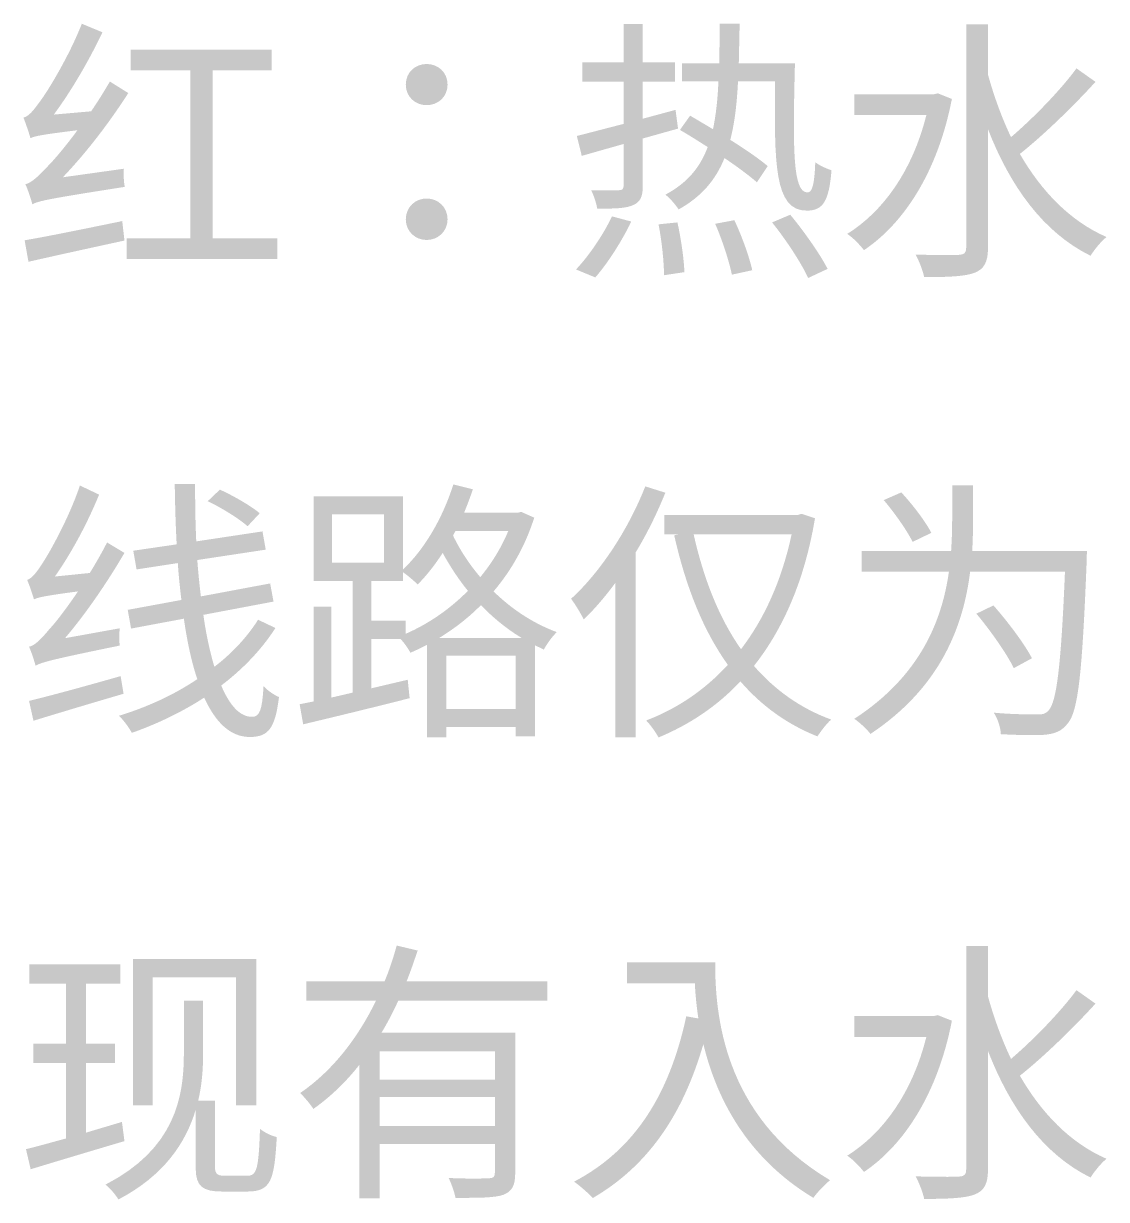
# Model space of a CAD drawing. Header units: millimetres. Extents: x -4600 to 229000, y -4300 to 19460.
# Drawn here: x 218210 to 219338, y 14411 to 15636 of the extents above; entities that cross this region are included whole.
import ezdxf

# ---------------------------------------------------------------- set-up
doc = ezdxf.new("R2010")
doc.units = ezdxf.units.MM
doc.header["$LTSCALE"] = 100
doc.layers.add('R2-LEGEND', color=7, linetype='Continuous', lineweight=18)

# ---------------------------------------------------------------- blocks, each defined once
blk = doc.blocks.new('A06_SHEET')
at = {"layer": 'R2-LEGEND'}
h = blk.add_hatch(color=256, dxfattribs=at)
edge = h.paths.add_edge_path()
edge.add_spline(control_points=[(18216.9, 15516.5), (18221.5, 15518.8), (18228.9, 15520.2), (18265.9, 15524.8)], knot_values=[0, 0, 0, 0, 1, 1, 1, 1], degree=3, periodic=0)
edge.add_spline(control_points=[(18265.9, 15524.8), (18252.7, 15506.7), (18240.4, 15492.7), (18235, 15487.3)], knot_values=[0, 0, 0, 0, 1, 1, 1, 1], degree=3, periodic=0)
edge.add_spline(control_points=[(18235, 15487.3), (18225.2, 15476.9), (18218.3, 15470.1), (18211.7, 15468.6)], knot_values=[0, 0, 0, 0, 1, 1, 1, 1], degree=3, periodic=0)
edge.add_spline(control_points=[(18211.7, 15468.6), (18214.3, 15462.9), (18217.8, 15452.3), (18218.9, 15447.7)], knot_values=[0, 0, 0, 0, 1, 1, 1, 1], degree=3, periodic=0)
edge.add_spline(control_points=[(18218.9, 15447.7), (18225.5, 15451.2), (18235.8, 15453.4), (18315.2, 15465.8)], knot_values=[0, 0, 0, 0, 1, 1, 1, 1], degree=3, periodic=0)
edge.add_spline(control_points=[(18315.2, 15465.8), (18314.3, 15470.3), (18313.7, 15479.2), (18314.3, 15484.7)], knot_values=[0, 0, 0, 0, 1, 1, 1, 1], degree=3, periodic=0)
edge.add_line((18314.3, 15484.7), (18250.7, 15475.8))
edge.add_spline(control_points=[(18250.7, 15475.8), (18274.8, 15501), (18298.6, 15531.9), (18318.9, 15563.5)], knot_values=[0, 0, 0, 0, 1, 1, 1, 1], degree=3, periodic=0)
edge.add_line((18318.9, 15563.5), (18299.7, 15575.5))
edge.add_spline(control_points=[(18299.7, 15575.5), (18293.7, 15565.2), (18287.1, 15554.6), (18280.2, 15544.5)], knot_values=[0, 0, 0, 0, 1, 1, 1, 1], degree=3, periodic=0)
edge.add_line((18280.2, 15544.5), (18241.3, 15541.1))
edge.add_spline(control_points=[(18241.3, 15541.1), (18259.6, 15565.8), (18277.6, 15596.7), (18292, 15626.8)], knot_values=[0, 0, 0, 0, 1, 1, 1, 1], degree=3, periodic=0)
edge.add_line((18292, 15626.8), (18270.5, 15635.7))
edge.add_spline(control_points=[(18270.5, 15635.7), (18257, 15601.3), (18234.4, 15564.6), (18227.2, 15555.2)], knot_values=[0, 0, 0, 0, 1, 1, 1, 1], degree=3, periodic=0)
edge.add_spline(control_points=[(18227.2, 15555.2), (18220.3, 15545.7), (18215.2, 15539.1), (18209.7, 15538)], knot_values=[0, 0, 0, 0, 1, 1, 1, 1], degree=3, periodic=0)
edge.add_spline(control_points=[(18209.7, 15538), (18212, 15531.9), (18215.8, 15521.3), (18216.9, 15516.5)], knot_values=[0, 0, 0, 0, 1, 1, 1, 1], degree=3, periodic=0)
h = blk.add_hatch(color=256, dxfattribs=at)
edge = h.paths.add_edge_path()
edge.add_line((18834.9, 15635.4), (18834.9, 15595.5))
edge.add_line((18834.9, 15595.5), (18791.9, 15595.5))
edge.add_line((18791.9, 15595.5), (18791.9, 15575.5))
edge.add_line((18791.9, 15575.5), (18834.9, 15575.5))
edge.add_line((18834.9, 15575.5), (18834.9, 15531.4))
edge.add_line((18834.9, 15531.4), (18786.2, 15518.8))
edge.add_line((18786.2, 15518.8), (18791.3, 15498.1))
edge.add_line((18791.3, 15498.1), (18834.9, 15510.5))
edge.add_line((18834.9, 15510.5), (18834.9, 15466.9))
edge.add_spline(control_points=[(18834.9, 15466.9), (18834.9, 15463.5), (18833.4, 15462.3), (18829.7, 15462.3), (18826.3, 15462.3), (18814.2, 15462), (18801.1, 15462.3)], knot_values=[0, 0, 0, 0, 1, 1, 1, 2, 2, 2, 2], degree=3, periodic=0)
edge.add_spline(control_points=[(18801.1, 15462.3), (18803.9, 15456.9), (18806.5, 15448.9), (18807.4, 15443.1)], knot_values=[0, 0, 0, 0, 1, 1, 1, 1], degree=3, periodic=0)
edge.add_spline(control_points=[(18807.4, 15443.1), (18826, 15443.1), (18837.7, 15443.4), (18844.9, 15446.9)], knot_values=[0, 0, 0, 0, 1, 1, 1, 1], degree=3, periodic=0)
edge.add_spline(control_points=[(18844.9, 15446.9), (18852.3, 15450), (18854.9, 15455.7), (18854.9, 15466.9)], knot_values=[0, 0, 0, 0, 1, 1, 1, 1], degree=3, periodic=0)
edge.add_line((18854.9, 15466.9), (18854.9, 15516.2))
edge.add_line((18854.9, 15516.2), (18891.6, 15526.5))
edge.add_line((18891.6, 15526.5), (18889, 15546))
edge.add_line((18889, 15546), (18854.9, 15536.8))
edge.add_line((18854.9, 15536.8), (18854.9, 15575.5))
edge.add_line((18854.9, 15575.5), (18888.4, 15575.5))
edge.add_line((18888.4, 15575.5), (18888.4, 15595.5))
edge.add_line((18888.4, 15595.5), (18854.9, 15595.5))
edge.add_line((18854.9, 15595.5), (18854.9, 15635.4))
edge.add_line((18854.9, 15635.4), (18834.9, 15635.4))
h = blk.add_hatch(color=256, dxfattribs=at)
edge = h.paths.add_edge_path()
edge.add_line((18935.1, 15635.9), (18934.6, 15594.4))
edge.add_line((18934.6, 15594.4), (18895.6, 15594.4))
edge.add_line((18895.6, 15594.4), (18895.6, 15575.8))
edge.add_line((18895.6, 15575.8), (18933.7, 15575.8))
edge.add_spline(control_points=[(18933.7, 15575.8), (18932.9, 15556.9), (18931.1, 15540.3), (18928, 15525.9)], knot_values=[0, 0, 0, 0, 1, 1, 1, 1], degree=3, periodic=0)
edge.add_line((18928, 15525.9), (18904.2, 15540))
edge.add_line((18904.2, 15540), (18893.6, 15525.1))
edge.add_spline(control_points=[(18893.6, 15525.1), (18902.8, 15519.9), (18912.5, 15513.6), (18922.5, 15507.3)], knot_values=[0, 0, 0, 0, 1, 1, 1, 1], degree=3, periodic=0)
edge.add_spline(control_points=[(18922.5, 15507.3), (18914.5, 15485.8), (18901.1, 15469.8), (18878.4, 15457.7)], knot_values=[0, 0, 0, 0, 1, 1, 1, 1], degree=3, periodic=0)
edge.add_spline(control_points=[(18878.4, 15457.7), (18883, 15454.3), (18889.3, 15446.9), (18892.2, 15442.3)], knot_values=[0, 0, 0, 0, 1, 1, 1, 1], degree=3, periodic=0)
edge.add_spline(control_points=[(18892.2, 15442.3), (18915.9, 15455.5), (18930.8, 15472.9), (18940, 15495.8)], knot_values=[0, 0, 0, 0, 1, 1, 1, 1], degree=3, periodic=0)
edge.add_spline(control_points=[(18940, 15495.8), (18953.5, 15486.7), (18965.8, 15477.5), (18973.8, 15470.6)], knot_values=[0, 0, 0, 0, 1, 1, 1, 1], degree=3, periodic=0)
edge.add_line((18973.8, 15470.6), (18985, 15487.5))
edge.add_spline(control_points=[(18985, 15487.5), (18975.8, 15495.3), (18961.5, 15505), (18946, 15514.8)], knot_values=[0, 0, 0, 0, 1, 1, 1, 1], degree=3, periodic=0)
edge.add_spline(control_points=[(18946, 15514.8), (18950.6, 15532.2), (18952.9, 15552.3), (18954.1, 15575.8)], knot_values=[0, 0, 0, 0, 1, 1, 1, 1], degree=3, periodic=0)
edge.add_line((18954.1, 15575.8), (18992.7, 15575.8))
edge.add_spline(control_points=[(18992.7, 15575.8), (18991.9, 15491), (18991.6, 15440.8), (19025.7, 15441.1), (19042.3, 15441.1), (19048.9, 15450.3), (19051.5, 15483.2)], knot_values=[0, 0, 0, 0, 1, 1, 1, 2, 2, 2, 2], degree=3, periodic=0)
edge.add_spline(control_points=[(19051.5, 15483.2), (19046.3, 15484.7), (19038.9, 15488.1), (19034.6, 15491.5)], knot_values=[0, 0, 0, 0, 1, 1, 1, 1], degree=3, periodic=0)
edge.add_spline(control_points=[(19034.6, 15491.5), (19033.7, 15468.1), (19031.4, 15460), (19026.5, 15460), (19011.1, 15460), (19011.1, 15504.4), (19013.4, 15594.4)], knot_values=[0, 0, 0, 0, 1, 1, 1, 2, 2, 2, 2], degree=3, periodic=0)
edge.add_line((19013.4, 15594.4), (18954.9, 15594.4))
edge.add_line((18954.9, 15594.4), (18955.8, 15635.9))
edge.add_line((18955.8, 15635.9), (18935.1, 15635.9))
h = blk.add_hatch(color=256, dxfattribs=at)
edge = h.paths.add_edge_path()
edge.add_spline(control_points=[(19306.7, 15589.2), (19289.8, 15566.3), (19262, 15537.7), (19238.5, 15517.6)], knot_values=[0, 0, 0, 0, 1, 1, 1, 1], degree=3, periodic=0)
edge.add_spline(control_points=[(19238.5, 15517.6), (19228.8, 15538), (19220.8, 15560), (19214.5, 15582.7)], knot_values=[0, 0, 0, 0, 1, 1, 1, 1], degree=3, periodic=0)
edge.add_line((19214.5, 15582.7), (19214.5, 15635.1))
edge.add_line((19214.5, 15635.1), (19191.8, 15635.1))
edge.add_line((19191.8, 15635.1), (19191.8, 15402.4))
edge.add_spline(control_points=[(19191.8, 15402.4), (19191.8, 15397), (19189.8, 15395.3), (19184.1, 15395), (19178.4, 15394.7), (19160, 15394.7), (19139.1, 15395.3)], knot_values=[0, 0, 0, 0, 1, 1, 1, 2, 2, 2, 2], degree=3, periodic=0)
edge.add_spline(control_points=[(19139.1, 15395.3), (19142.6, 15389), (19146.9, 15378.1), (19148, 15371.8)], knot_values=[0, 0, 0, 0, 1, 1, 1, 1], degree=3, periodic=0)
edge.add_spline(control_points=[(19148, 15371.8), (19174.7, 15371.8), (19191, 15372.7), (19200.7, 15376.4)], knot_values=[0, 0, 0, 0, 1, 1, 1, 1], degree=3, periodic=0)
edge.add_spline(control_points=[(19200.7, 15376.4), (19210.5, 15380.4), (19214.5, 15387.3), (19214.5, 15402.4)], knot_values=[0, 0, 0, 0, 1, 1, 1, 1], degree=3, periodic=0)
edge.add_line((19214.5, 15402.4), (19214.5, 15525.9))
edge.add_spline(control_points=[(19214.5, 15525.9), (19237.4, 15466.9), (19271.8, 15418.5), (19321.3, 15394.1)], knot_values=[0, 0, 0, 0, 1, 1, 1, 1], degree=3, periodic=0)
edge.add_spline(control_points=[(19321.3, 15394.1), (19325.3, 15400.4), (19332.5, 15409.3), (19338, 15413.6)], knot_values=[0, 0, 0, 0, 1, 1, 1, 1], degree=3, periodic=0)
edge.add_spline(control_points=[(19338, 15413.6), (19299.8, 15430.2), (19270.1, 15461.5), (19247.7, 15500.1)], knot_values=[0, 0, 0, 0, 1, 1, 1, 1], degree=3, periodic=0)
edge.add_spline(control_points=[(19247.7, 15500.1), (19272.6, 15519.9), (19303.6, 15550), (19326.5, 15575.2)], knot_values=[0, 0, 0, 0, 1, 1, 1, 1], degree=3, periodic=0)
edge.add_line((19326.5, 15575.2), (19306.7, 15589.2))
blk.add_hatch(color=256, dxfattribs=at).paths.add_polyline_path([(18317.2, 15412.2), (18317.2, 15390.7), (18474.2, 15390.7), (18474.2, 15412.2), (18406.8, 15412.2), (18406.8, 15587.2), (18468.2, 15587.2), (18468.2, 15608.7), (18321.2, 15608.7), (18321.2, 15587.2), (18383.6, 15587.2), (18383.6, 15412.2), (18317.2, 15412.2)])
h = blk.add_hatch(color=256, dxfattribs=at)
edge = h.paths.add_edge_path()
edge.add_spline(control_points=[(18629.7, 15550.9), (18641.2, 15550.9), (18651.5, 15559.2), (18651.5, 15572.3), (18651.5, 15585.5), (18641.2, 15593.8), (18629.7, 15593.8), (18618.3, 15593.8), (18608, 15585.5), (18608, 15572.3), (18608, 15559.2), (18618.3, 15550.9), (18629.7, 15550.9)], knot_values=[0, 0, 0, 0, 1, 1, 1, 2, 2, 2, 3, 3, 3, 4, 4, 4, 4], degree=3, periodic=0)
h = blk.add_hatch(color=256, dxfattribs=at)
edge = h.paths.add_edge_path()
edge.add_line((19075.2, 15562.3), (19075.2, 15540.5))
edge.add_line((19075.2, 15540.5), (19150.3, 15540.5))
edge.add_spline(control_points=[(19150.3, 15540.5), (19136, 15483.2), (19105.6, 15440.3), (19067.8, 15416.8)], knot_values=[0, 0, 0, 0, 1, 1, 1, 1], degree=3, periodic=0)
edge.add_spline(control_points=[(19067.8, 15416.8), (19073.2, 15413.6), (19081.5, 15405), (19085.3, 15399.9)], knot_values=[0, 0, 0, 0, 1, 1, 1, 1], degree=3, periodic=0)
edge.add_spline(control_points=[(19085.3, 15399.9), (19127.4, 15428.2), (19162.3, 15482.1), (19176.9, 15557.4)], knot_values=[0, 0, 0, 0, 1, 1, 1, 1], degree=3, periodic=0)
edge.add_line((19176.9, 15557.4), (19162.3, 15563.2))
edge.add_line((19162.3, 15563.2), (19158.3, 15562.3))
edge.add_line((19158.3, 15562.3), (19075.2, 15562.3))
h = blk.add_hatch(color=256, dxfattribs=at)
edge = h.paths.add_edge_path()
edge.add_spline(control_points=[(18629.7, 15410.5), (18641.2, 15410.5), (18651.5, 15419.1), (18651.5, 15432), (18651.5, 15445.1), (18641.2, 15453.7), (18629.7, 15453.7), (18618.3, 15453.7), (18608, 15445.1), (18608, 15432), (18608, 15419.1), (18618.3, 15410.5), (18629.7, 15410.5)], knot_values=[0, 0, 0, 0, 1, 1, 1, 2, 2, 2, 3, 3, 3, 4, 4, 4, 4], degree=3, periodic=0)
h = blk.add_hatch(color=256, dxfattribs=at)
edge = h.paths.add_edge_path()
edge.add_spline(control_points=[(18822.8, 15435.1), (18813.4, 15415.3), (18798.2, 15393.3), (18785.3, 15379.8)], knot_values=[0, 0, 0, 0, 1, 1, 1, 1], degree=3, periodic=0)
edge.add_line((18785.3, 15379.8), (18805.4, 15371.5))
edge.add_spline(control_points=[(18805.4, 15371.5), (18818.5, 15386.4), (18833.2, 15409.6), (18842.9, 15429.7)], knot_values=[0, 0, 0, 0, 1, 1, 1, 1], degree=3, periodic=0)
edge.add_line((18842.9, 15429.7), (18822.8, 15435.1))
h = blk.add_hatch(color=256, dxfattribs=at)
edge = h.paths.add_edge_path()
edge.add_spline(control_points=[(18989.6, 15428.8), (19003.9, 15411), (19020.2, 15386.4), (19027.1, 15370.9)], knot_values=[0, 0, 0, 0, 1, 1, 1, 1], degree=3, periodic=0)
edge.add_line((19027.1, 15370.9), (19047.4, 15380.4))
edge.add_spline(control_points=[(19047.4, 15380.4), (19039.7, 15395.6), (19022.8, 15419.6), (19008.5, 15436.8)], knot_values=[0, 0, 0, 0, 1, 1, 1, 1], degree=3, periodic=0)
edge.add_line((19008.5, 15436.8), (18989.6, 15428.8))
h = blk.add_hatch(color=256, dxfattribs=at)
edge = h.paths.add_edge_path()
edge.add_line((18210.9, 15410.2), (18214.9, 15387.8))
edge.add_spline(control_points=[(18214.9, 15387.8), (18242.4, 15394.1), (18279.4, 15402.2), (18314.9, 15409.9)], knot_values=[0, 0, 0, 0, 1, 1, 1, 1], degree=3, periodic=0)
edge.add_line((18314.9, 15409.9), (18312.6, 15430.2))
edge.add_spline(control_points=[(18312.6, 15430.2), (18275.1, 15422.5), (18236.4, 15414.5), (18210.9, 15410.2)], knot_values=[0, 0, 0, 0, 1, 1, 1, 1], degree=3, periodic=0)
h = blk.add_hatch(color=256, dxfattribs=at)
edge = h.paths.add_edge_path()
edge.add_spline(control_points=[(18871.3, 15426.8), (18874.7, 15409.6), (18877, 15387.3), (18877, 15373.8)], knot_values=[0, 0, 0, 0, 1, 1, 1, 1], degree=3, periodic=0)
edge.add_line((18877, 15373.8), (18898.2, 15377))
edge.add_spline(control_points=[(18898.2, 15377), (18897.9, 15390.1), (18894.7, 15411.9), (18891, 15428.8)], knot_values=[0, 0, 0, 0, 1, 1, 1, 1], degree=3, periodic=0)
edge.add_line((18891, 15428.8), (18871.3, 15426.8))
h = blk.add_hatch(color=256, dxfattribs=at)
edge = h.paths.add_edge_path()
edge.add_spline(control_points=[(18930.3, 15427.4), (18937.7, 15410.5), (18944.9, 15388.1), (18947.7, 15374.4)], knot_values=[0, 0, 0, 0, 1, 1, 1, 1], degree=3, periodic=0)
edge.add_line((18947.7, 15374.4), (18968.9, 15379))
edge.add_spline(control_points=[(18968.9, 15379), (18966.1, 15392.4), (18958.1, 15414.5), (18950.3, 15431.1)], knot_values=[0, 0, 0, 0, 1, 1, 1, 1], degree=3, periodic=0)
edge.add_line((18950.3, 15431.1), (18930.3, 15427.4))
h = blk.add_hatch(color=256, dxfattribs=at)
edge = h.paths.add_edge_path()
edge.add_spline(control_points=[(18220.6, 15036.2), (18224.6, 15038.2), (18231.5, 15039.9), (18266.5, 15044.5)], knot_values=[0, 0, 0, 0, 1, 1, 1, 1], degree=3, periodic=0)
edge.add_spline(control_points=[(18266.5, 15044.5), (18253.9, 15025.9), (18242.7, 15011.5), (18237.2, 15005.8)], knot_values=[0, 0, 0, 0, 1, 1, 1, 1], degree=3, periodic=0)
edge.add_spline(control_points=[(18237.2, 15005.8), (18228.4, 14995.2), (18221.8, 14988.1), (18215.5, 14986.9)], knot_values=[0, 0, 0, 0, 1, 1, 1, 1], degree=3, periodic=0)
edge.add_spline(control_points=[(18215.5, 14986.9), (18218, 14981.5), (18221.2, 14971.4), (18222.3, 14967.1)], knot_values=[0, 0, 0, 0, 1, 1, 1, 1], degree=3, periodic=0)
edge.add_spline(control_points=[(18222.3, 14967.1), (18228.4, 14970.6), (18238.1, 14973.4), (18310, 14988.1)], knot_values=[0, 0, 0, 0, 1, 1, 1, 1], degree=3, periodic=0)
edge.add_spline(control_points=[(18310, 14988.1), (18309.4, 14992.4), (18309.4, 15000.4), (18310, 15006.1)], knot_values=[0, 0, 0, 0, 1, 1, 1, 1], degree=3, periodic=0)
edge.add_line((18310, 15006.1), (18253, 14995.8))
edge.add_spline(control_points=[(18253, 14995.8), (18274.8, 15021.6), (18296.5, 15053.1), (18314.9, 15084.6)], knot_values=[0, 0, 0, 0, 1, 1, 1, 1], degree=3, periodic=0)
edge.add_line((18314.9, 15084.6), (18296.8, 15095.5))
edge.add_spline(control_points=[(18296.8, 15095.5), (18291.4, 15084.9), (18285.1, 15074), (18278.8, 15063.7)], knot_values=[0, 0, 0, 0, 1, 1, 1, 1], degree=3, periodic=0)
edge.add_line((18278.8, 15063.7), (18242.4, 15060))
edge.add_spline(control_points=[(18242.4, 15060), (18259.6, 15084.3), (18276.2, 15115.3), (18288.5, 15145.3)], knot_values=[0, 0, 0, 0, 1, 1, 1, 1], degree=3, periodic=0)
edge.add_line((18288.5, 15145.3), (18268.5, 15154.8))
edge.add_spline(control_points=[(18268.5, 15154.8), (18257, 15120.4), (18236.1, 15083.7), (18229.8, 15074.3), (18223.5, 15064.5), (18218.6, 15058), (18213.5, 15056.5)], knot_values=[0, 0, 0, 0, 1, 1, 1, 2, 2, 2, 2], degree=3, periodic=0)
edge.add_spline(control_points=[(18213.5, 15056.5), (18216, 15050.8), (18219.5, 15040.5), (18220.6, 15036.2)], knot_values=[0, 0, 0, 0, 1, 1, 1, 1], degree=3, periodic=0)
h = blk.add_hatch(color=256, dxfattribs=at)
edge = h.paths.add_edge_path()
edge.add_spline(control_points=[(18454.1, 15015), (18442.7, 14996.9), (18427.2, 14980.3), (18408.6, 14966)], knot_values=[0, 0, 0, 0, 1, 1, 1, 1], degree=3, periodic=0)
edge.add_spline(control_points=[(18408.6, 14966), (18404, 14981.2), (18400, 14999.5), (18397.1, 15020.1)], knot_values=[0, 0, 0, 0, 1, 1, 1, 1], degree=3, periodic=0)
edge.add_line((18397.1, 15020.1), (18470.2, 15033.9))
edge.add_line((18470.2, 15033.9), (18466.7, 15052.8))
edge.add_line((18466.7, 15052.8), (18394.5, 15039.3))
edge.add_spline(control_points=[(18394.5, 15039.3), (18393.1, 15051.4), (18391.7, 15064), (18390.8, 15077.2)], knot_values=[0, 0, 0, 0, 1, 1, 1, 1], degree=3, periodic=0)
edge.add_line((18390.8, 15077.2), (18462.1, 15088))
edge.add_line((18462.1, 15088), (18458.7, 15107))
edge.add_line((18458.7, 15107), (18389.7, 15096.6))
edge.add_spline(control_points=[(18389.7, 15096.6), (18388.8, 15115.8), (18388.5, 15135.6), (18388.5, 15156.2)], knot_values=[0, 0, 0, 0, 1, 1, 1, 1], degree=3, periodic=0)
edge.add_line((18388.5, 15156.2), (18367.3, 15156.2))
edge.add_spline(control_points=[(18367.3, 15156.2), (18367.6, 15134.7), (18368.2, 15113.8), (18369.3, 15093.5)], knot_values=[0, 0, 0, 0, 1, 1, 1, 1], degree=3, periodic=0)
edge.add_line((18369.3, 15093.5), (18324.1, 15086.9))
edge.add_line((18324.1, 15086.9), (18327.5, 15067.4))
edge.add_line((18327.5, 15067.4), (18370.5, 15074))
edge.add_spline(control_points=[(18370.5, 15074), (18371.3, 15060.8), (18372.8, 15047.9), (18374.2, 15035.6)], knot_values=[0, 0, 0, 0, 1, 1, 1, 1], degree=3, periodic=0)
edge.add_line((18374.2, 15035.6), (18318.3, 15025.3))
edge.add_line((18318.3, 15025.3), (18321.8, 15005.8))
edge.add_line((18321.8, 15005.8), (18376.8, 15016.1))
edge.add_spline(control_points=[(18376.8, 15016.1), (18380.2, 14992.4), (18384.8, 14970.9), (18390.8, 14953.1)], knot_values=[0, 0, 0, 0, 1, 1, 1, 1], degree=3, periodic=0)
edge.add_spline(control_points=[(18390.8, 14953.1), (18366.5, 14936.8), (18338.4, 14923.9), (18309.2, 14915)], knot_values=[0, 0, 0, 0, 1, 1, 1, 1], degree=3, periodic=0)
edge.add_spline(control_points=[(18309.2, 14915), (18314.3, 14910.1), (18319.8, 14902.4), (18322.6, 14897.2)], knot_values=[0, 0, 0, 0, 1, 1, 1, 1], degree=3, periodic=0)
edge.add_spline(control_points=[(18322.6, 14897.2), (18349.5, 14906.7), (18375, 14919), (18398, 14933.9)], knot_values=[0, 0, 0, 0, 1, 1, 1, 1], degree=3, periodic=0)
edge.add_spline(control_points=[(18398, 14933.9), (18409.7, 14908.1), (18425.2, 14892.9), (18445.5, 14892.9), (18465.3, 14892.9), (18471.9, 14902.4), (18475.9, 14934.5)], knot_values=[0, 0, 0, 0, 1, 1, 1, 2, 2, 2, 2], degree=3, periodic=0)
edge.add_spline(control_points=[(18475.9, 14934.5), (18471, 14936.5), (18464.1, 14941.1), (18459.8, 14945.9)], knot_values=[0, 0, 0, 0, 1, 1, 1, 1], degree=3, periodic=0)
edge.add_spline(control_points=[(18459.8, 14945.9), (18458.4, 14920.4), (18455.6, 14913.9), (18447.8, 14913.9), (18435.2, 14913.9), (18424.6, 14925.6), (18415.7, 14946.5)], knot_values=[0, 0, 0, 0, 1, 1, 1, 2, 2, 2, 2], degree=3, periodic=0)
edge.add_spline(control_points=[(18415.7, 14946.5), (18438.4, 14963.7), (18457.8, 14984), (18472.2, 15006.4)], knot_values=[0, 0, 0, 0, 1, 1, 1, 1], degree=3, periodic=0)
edge.add_line((18472.2, 15006.4), (18454.1, 15015))
edge = h.paths.add_edge_path(flags=0)
edge.add_spline(control_points=[(18401.7, 15138.5), (18416, 15131.6), (18434.1, 15120.4), (18443.2, 15112.4)], knot_values=[0, 0, 0, 0, 1, 1, 1, 1], degree=3, periodic=0)
edge.add_line((18443.2, 15112.4), (18455.8, 15125.9))
edge.add_spline(control_points=[(18455.8, 15125.9), (18446.7, 15133.6), (18428.3, 15144.2), (18414.3, 15150.5)], knot_values=[0, 0, 0, 0, 1, 1, 1, 1], degree=3, periodic=0)
edge.add_line((18414.3, 15150.5), (18401.7, 15138.5))
h = blk.add_hatch(color=256, dxfattribs=at)
edge = h.paths.add_edge_path()
edge.add_line((18497.4, 14927), (18501.1, 14906.1))
edge.add_spline(control_points=[(18501.1, 14906.1), (18531.5, 14913.3), (18572.7, 14923.3), (18612, 14933.3)], knot_values=[0, 0, 0, 0, 1, 1, 1, 1], degree=3, periodic=0)
edge.add_line((18612, 14933.3), (18610, 14952.5))
edge.add_line((18610, 14952.5), (18572.2, 14943.6))
edge.add_line((18572.2, 14943.6), (18572.2, 14994.9))
edge.add_line((18572.2, 14994.9), (18602.5, 14994.9))
edge.add_spline(control_points=[(18602.5, 14994.9), (18606.5, 14990.9), (18610.5, 14984.9), (18612.8, 14980.6)], knot_values=[0, 0, 0, 0, 1, 1, 1, 1], degree=3, periodic=0)
edge.add_spline(control_points=[(18612.8, 14980.6), (18618.6, 14983.2), (18624.3, 14985.8), (18630, 14988.9)], knot_values=[0, 0, 0, 0, 1, 1, 1, 1], degree=3, periodic=0)
edge.add_line((18630, 14988.9), (18630, 14892.7))
edge.add_line((18630, 14892.7), (18650.1, 14892.7))
edge.add_line((18650.1, 14892.7), (18650.1, 14903.3))
edge.add_line((18650.1, 14903.3), (18722.3, 14903.3))
edge.add_line((18722.3, 14903.3), (18722.3, 14893.5))
edge.add_line((18722.3, 14893.5), (18742.6, 14893.5))
edge.add_line((18742.6, 14893.5), (18742.6, 14988.3))
edge.add_line((18742.6, 14988.3), (18751.8, 14984))
edge.add_spline(control_points=[(18751.8, 14984), (18754.9, 14989.8), (18761, 14998.1), (18765.3, 15002.1)], knot_values=[0, 0, 0, 0, 1, 1, 1, 1], degree=3, periodic=0)
edge.add_spline(control_points=[(18765.3, 15002.1), (18739.2, 15011.8), (18717.4, 15027), (18699.4, 15044.5)], knot_values=[0, 0, 0, 0, 1, 1, 1, 1], degree=3, periodic=0)
edge.add_spline(control_points=[(18699.4, 15044.5), (18717.7, 15066), (18732.3, 15091.5), (18741.8, 15121.3)], knot_values=[0, 0, 0, 0, 1, 1, 1, 1], degree=3, periodic=0)
edge.add_line((18741.8, 15121.3), (18728.3, 15127.3))
edge.add_line((18728.3, 15127.3), (18724.3, 15126.4))
edge.add_line((18724.3, 15126.4), (18668.7, 15126.4))
edge.add_spline(control_points=[(18668.7, 15126.4), (18672.1, 15134.5), (18675, 15142.5), (18677.9, 15150.8)], knot_values=[0, 0, 0, 0, 1, 1, 1, 1], degree=3, periodic=0)
edge.add_line((18677.9, 15150.8), (18657.5, 15155.9))
edge.add_spline(control_points=[(18657.5, 15155.9), (18646.6, 15121.3), (18627.7, 15088.6), (18605.1, 15067.4)], knot_values=[0, 0, 0, 0, 1, 1, 1, 1], degree=3, periodic=0)
edge.add_line((18605.1, 15067.4), (18605.1, 15143.6))
edge.add_line((18605.1, 15143.6), (18512, 15143.6))
edge.add_line((18512, 15143.6), (18512, 15055.4))
edge.add_line((18512, 15055.4), (18552.7, 15055.4))
edge.add_line((18552.7, 15055.4), (18552.7, 14939.1))
edge.add_line((18552.7, 14939.1), (18530.3, 14933.9))
edge.add_line((18530.3, 14933.9), (18530.3, 15028.5))
edge.add_line((18530.3, 15028.5), (18512, 15028.5))
edge.add_line((18512, 15028.5), (18512, 14929.9))
edge.add_line((18512, 14929.9), (18497.4, 14927))
edge = h.paths.add_edge_path(flags=0)
edge.add_spline(control_points=[(18672.7, 15045.1), (18653.5, 15025.6), (18630.9, 15010.4), (18608, 15000.4)], knot_values=[0, 0, 0, 0, 1, 1, 1, 1], degree=3, periodic=0)
edge.add_line((18608, 15000.4), (18608, 15014.1))
edge.add_line((18608, 15014.1), (18572.2, 15014.1))
edge.add_line((18572.2, 15014.1), (18572.2, 15055.4))
edge.add_line((18572.2, 15055.4), (18605.1, 15055.4))
edge.add_line((18605.1, 15055.4), (18605.1, 15064.5))
edge.add_spline(control_points=[(18605.1, 15064.5), (18610, 15061.1), (18617.1, 15055.1), (18620.3, 15051.7)], knot_values=[0, 0, 0, 0, 1, 1, 1, 1], degree=3, periodic=0)
edge.add_spline(control_points=[(18620.3, 15051.7), (18629.5, 15060.8), (18638.3, 15072), (18646.4, 15084.6)], knot_values=[0, 0, 0, 0, 1, 1, 1, 1], degree=3, periodic=0)
edge.add_spline(control_points=[(18646.4, 15084.6), (18653.5, 15071.7), (18662.1, 15058.2), (18672.7, 15045.1)], knot_values=[0, 0, 0, 0, 1, 1, 1, 1], degree=3, periodic=0)
h.paths.add_polyline_path([(18650.1, 14922.2), (18650.1, 14977.5), (18722.3, 14977.5), (18722.3, 14922.2), (18650.1, 14922.2)], flags=0)
edge = h.paths.add_edge_path(flags=0)
edge.add_spline(control_points=[(18642.9, 14996.1), (18658.1, 15005.5), (18673, 15016.7), (18686.2, 15030.2)], knot_values=[0, 0, 0, 0, 1, 1, 1, 1], degree=3, periodic=0)
edge.add_spline(control_points=[(18686.2, 15030.2), (18698.5, 15017.6), (18712.5, 15005.8), (18728.6, 14996.1)], knot_values=[0, 0, 0, 0, 1, 1, 1, 1], degree=3, periodic=0)
edge.add_line((18728.6, 14996.1), (18642.9, 14996.1))
edge = h.paths.add_edge_path(flags=0)
edge.add_spline(control_points=[(18714.8, 15107.5), (18707.4, 15089.8), (18697.4, 15073.7), (18685.6, 15059.4)], knot_values=[0, 0, 0, 0, 1, 1, 1, 1], degree=3, periodic=0)
edge.add_spline(control_points=[(18685.6, 15059.4), (18673.6, 15073.4), (18664.1, 15088.3), (18657.2, 15102.7)], knot_values=[0, 0, 0, 0, 1, 1, 1, 1], degree=3, periodic=0)
edge.add_line((18657.2, 15102.7), (18659.8, 15107.5))
edge.add_line((18659.8, 15107.5), (18714.8, 15107.5))
h.paths.add_polyline_path([(18531.2, 15124.7), (18585.3, 15124.7), (18585.3, 15074.3), (18531.2, 15074.3), (18531.2, 15124.7)], flags=0)
h = blk.add_hatch(color=256, dxfattribs=at)
edge = h.paths.add_edge_path()
edge.add_spline(control_points=[(18857.5, 15153.9), (18839.7, 15108.7), (18810.8, 15064.8), (18780.2, 15036.8)], knot_values=[0, 0, 0, 0, 1, 1, 1, 1], degree=3, periodic=0)
edge.add_spline(control_points=[(18780.2, 15036.8), (18784.2, 15031.6), (18791, 15020.4), (18793.3, 15015.3)], knot_values=[0, 0, 0, 0, 1, 1, 1, 1], degree=3, periodic=0)
edge.add_spline(control_points=[(18793.3, 15015.3), (18804.8, 15026.2), (18815.7, 15039.1), (18826.3, 15053.4)], knot_values=[0, 0, 0, 0, 1, 1, 1, 1], degree=3, periodic=0)
edge.add_line((18826.3, 15053.4), (18826.3, 14892.7))
edge.add_line((18826.3, 14892.7), (18847.5, 14892.7))
edge.add_line((18847.5, 14892.7), (18847.5, 15085.2))
edge.add_spline(control_points=[(18847.5, 15085.2), (18859.5, 15104.9), (18869.8, 15126.1), (18878.4, 15147.3)], knot_values=[0, 0, 0, 0, 1, 1, 1, 1], degree=3, periodic=0)
edge.add_line((18878.4, 15147.3), (18857.5, 15153.9))
h = blk.add_hatch(color=256, dxfattribs=at)
edge = h.paths.add_edge_path()
edge.add_line((19177.2, 15155.1), (19177.2, 15121.3))
edge.add_spline(control_points=[(19177.2, 15121.3), (19177.2, 15110.4), (19176.9, 15098.9), (19176.1, 15086.6)], knot_values=[0, 0, 0, 0, 1, 1, 1, 1], degree=3, periodic=0)
edge.add_line((19176.1, 15086.6), (19083, 15086.6))
edge.add_line((19083, 15086.6), (19083, 15065.1))
edge.add_line((19083, 15065.1), (19173.8, 15065.1))
edge.add_spline(control_points=[(19173.8, 15065.1), (19166.6, 15014.1), (19144, 14956.5), (19075.2, 14911.8)], knot_values=[0, 0, 0, 0, 1, 1, 1, 1], degree=3, periodic=0)
edge.add_spline(control_points=[(19075.2, 14911.8), (19080.4, 14908.4), (19088.4, 14901), (19092.1, 14896.1)], knot_values=[0, 0, 0, 0, 1, 1, 1, 1], degree=3, periodic=0)
edge.add_spline(control_points=[(19092.1, 14896.1), (19165.5, 14944.8), (19189, 15009), (19195.9, 15065.1)], knot_values=[0, 0, 0, 0, 1, 1, 1, 1], degree=3, periodic=0)
edge.add_line((19195.9, 15065.1), (19294.7, 15065.1))
edge.add_spline(control_points=[(19294.7, 15065.1), (19290.7, 14967.7), (19286.1, 14929.3), (19277.5, 14920.4)], knot_values=[0, 0, 0, 0, 1, 1, 1, 1], degree=3, periodic=0)
edge.add_spline(control_points=[(19277.5, 14920.4), (19274.4, 14917), (19271.2, 14916.1), (19264.9, 14916.4)], knot_values=[0, 0, 0, 0, 1, 1, 1, 1], degree=3, periodic=0)
edge.add_spline(control_points=[(19264.9, 14916.4), (19258, 14916.4), (19240, 14916.4), (19220.5, 14918.2)], knot_values=[0, 0, 0, 0, 1, 1, 1, 1], degree=3, periodic=0)
edge.add_spline(control_points=[(19220.5, 14918.2), (19224.8, 14911.8), (19227.7, 14902.4), (19227.9, 14895.8)], knot_values=[0, 0, 0, 0, 1, 1, 1, 1], degree=3, periodic=0)
edge.add_spline(control_points=[(19227.9, 14895.8), (19245.7, 14894.9), (19263.8, 14894.4), (19273.8, 14895.2)], knot_values=[0, 0, 0, 0, 1, 1, 1, 1], degree=3, periodic=0)
edge.add_spline(control_points=[(19273.8, 14895.2), (19284.4, 14896.4), (19291, 14898.7), (19297.6, 14907)], knot_values=[0, 0, 0, 0, 1, 1, 1, 1], degree=3, periodic=0)
edge.add_spline(control_points=[(19297.6, 14907), (19308.7, 14920.2), (19312.7, 14960.6), (19317.3, 15075.4)], knot_values=[0, 0, 0, 0, 1, 1, 1, 1], degree=3, periodic=0)
edge.add_spline(control_points=[(19317.3, 15075.4), (19317.3, 15078.9), (19317.6, 15086.6), (19317.6, 15086.6)], knot_values=[0, 0, 0, 0, 1, 1, 1, 1], degree=3, periodic=0)
edge.add_line((19317.6, 15086.6), (19198.1, 15086.6))
edge.add_spline(control_points=[(19198.1, 15086.6), (19198.7, 15098.6), (19199, 15110.4), (19199, 15121)], knot_values=[0, 0, 0, 0, 1, 1, 1, 1], degree=3, periodic=0)
edge.add_line((19199, 15121), (19199, 15155.1))
edge.add_line((19199, 15155.1), (19177.2, 15155.1))
edge = h.paths.add_edge_path(flags=0)
edge.add_spline(control_points=[(19202.4, 15021.3), (19217.1, 15003.8), (19234, 14979.7), (19241.4, 14964.6)], knot_values=[0, 0, 0, 0, 1, 1, 1, 1], degree=3, periodic=0)
edge.add_line((19241.4, 14964.6), (19260.3, 14974.9))
edge.add_spline(control_points=[(19260.3, 14974.9), (19252.6, 14989.8), (19235.1, 15013), (19220.2, 15029.9)], knot_values=[0, 0, 0, 0, 1, 1, 1, 1], degree=3, periodic=0)
edge.add_line((19220.2, 15029.9), (19202.4, 15021.3))
edge = h.paths.add_edge_path(flags=0)
edge.add_spline(control_points=[(19105.9, 15139.6), (19117.4, 15126.1), (19130.2, 15107.8), (19136, 15096.1)], knot_values=[0, 0, 0, 0, 1, 1, 1, 1], degree=3, periodic=0)
edge.add_line((19136, 15096.1), (19155.5, 15105.5))
edge.add_spline(control_points=[(19155.5, 15105.5), (19149.4, 15117.3), (19136, 15135), (19124.2, 15147.6)], knot_values=[0, 0, 0, 0, 1, 1, 1, 1], degree=3, periodic=0)
edge.add_line((19124.2, 15147.6), (19105.9, 15139.6))
h = blk.add_hatch(color=256, dxfattribs=at)
edge = h.paths.add_edge_path()
edge.add_line((18877.3, 15124.1), (18877.3, 15103.8))
edge.add_line((18877.3, 15103.8), (18891.6, 15103.8))
edge.add_line((18891.6, 15103.8), (18887.6, 15102.9))
edge.add_spline(control_points=[(18887.6, 15102.9), (18899.6, 15049.9), (18917.4, 15004.4), (18943.5, 14968)], knot_values=[0, 0, 0, 0, 1, 1, 1, 1], degree=3, periodic=0)
edge.add_spline(control_points=[(18943.5, 14968), (18918.8, 14941.1), (18889.6, 14921.9), (18858.4, 14910.1)], knot_values=[0, 0, 0, 0, 1, 1, 1, 1], degree=3, periodic=0)
edge.add_spline(control_points=[(18858.4, 14910.1), (18862.7, 14905.8), (18868.4, 14897.8), (18871.3, 14892.4)], knot_values=[0, 0, 0, 0, 1, 1, 1, 1], degree=3, periodic=0)
edge.add_spline(control_points=[(18871.3, 14892.4), (18902.8, 14905.5), (18932, 14924.5), (18956.6, 14950.8)], knot_values=[0, 0, 0, 0, 1, 1, 1, 1], degree=3, periodic=0)
edge.add_spline(control_points=[(18956.6, 14950.8), (18978.1, 14925.9), (19004.5, 14906.4), (19036.8, 14893.5)], knot_values=[0, 0, 0, 0, 1, 1, 1, 1], degree=3, periodic=0)
edge.add_spline(control_points=[(19036.8, 14893.5), (19040.3, 14898.7), (19046.3, 14907), (19051.2, 14911)], knot_values=[0, 0, 0, 0, 1, 1, 1, 1], degree=3, periodic=0)
edge.add_spline(control_points=[(19051.2, 14911), (19018.5, 14923), (18992.2, 14942.2), (18970.7, 14966.9)], knot_values=[0, 0, 0, 0, 1, 1, 1, 1], degree=3, periodic=0)
edge.add_spline(control_points=[(18970.7, 14966.9), (19000.8, 15005), (19023.4, 15055.4), (19034.3, 15120.7)], knot_values=[0, 0, 0, 0, 1, 1, 1, 1], degree=3, periodic=0)
edge.add_line((19034.3, 15120.7), (19020.2, 15125.3))
edge.add_line((19020.2, 15125.3), (19016.5, 15124.1))
edge.add_line((19016.5, 15124.1), (18877.3, 15124.1))
edge = h.paths.add_edge_path(flags=0)
edge.add_line((18907.9, 15103.8), (19009.9, 15103.8))
edge.add_spline(control_points=[(19009.9, 15103.8), (18999.6, 15055.7), (18981.3, 15015.8), (18957.2, 14984.3)], knot_values=[0, 0, 0, 0, 1, 1, 1, 1], degree=3, periodic=0)
edge.add_spline(control_points=[(18957.2, 14984.3), (18934, 15017.3), (18918.2, 15058), (18907.9, 15103.8)], knot_values=[0, 0, 0, 0, 1, 1, 1, 1], degree=3, periodic=0)
h = blk.add_hatch(color=256, dxfattribs=at)
edge = h.paths.add_edge_path()
edge.add_line((18215.5, 14930.5), (18220.1, 14909.8))
edge.add_spline(control_points=[(18220.1, 14909.8), (18246.4, 14917.9), (18280.8, 14928.2), (18314, 14937.9)], knot_values=[0, 0, 0, 0, 1, 1, 1, 1], degree=3, periodic=0)
edge.add_line((18314, 14937.9), (18310.9, 14956.3))
edge.add_spline(control_points=[(18310.9, 14956.3), (18275.6, 14946.2), (18239.2, 14936.2), (18215.5, 14930.5)], knot_values=[0, 0, 0, 0, 1, 1, 1, 1], degree=3, periodic=0)
h = blk.add_hatch(color=256, dxfattribs=at)
edge = h.paths.add_edge_path()
edge.add_spline(control_points=[(18598.5, 14675.7), (18595.1, 14663.3), (18591.1, 14650.7), (18585.9, 14638.4)], knot_values=[0, 0, 0, 0, 1, 1, 1, 1], degree=3, periodic=0)
edge.add_line((18585.9, 14638.4), (18504.5, 14638.4))
edge.add_line((18504.5, 14638.4), (18504.5, 14618.4))
edge.add_line((18504.5, 14618.4), (18577, 14618.4))
edge.add_spline(control_points=[(18577, 14618.4), (18558.7, 14580.5), (18532.3, 14545.6), (18498, 14522.1)], knot_values=[0, 0, 0, 0, 1, 1, 1, 1], degree=3, periodic=0)
edge.add_spline(control_points=[(18498, 14522.1), (18502, 14518.1), (18508.8, 14510.3), (18511.7, 14505.5)], knot_values=[0, 0, 0, 0, 1, 1, 1, 1], degree=3, periodic=0)
edge.add_spline(control_points=[(18511.7, 14505.5), (18529.8, 14518.4), (18545.8, 14533.8), (18559.5, 14551.3)], knot_values=[0, 0, 0, 0, 1, 1, 1, 1], degree=3, periodic=0)
edge.add_line((18559.5, 14551.3), (18559.5, 14412.4))
edge.add_line((18559.5, 14412.4), (18580.8, 14412.4))
edge.add_line((18580.8, 14412.4), (18580.8, 14469.1))
edge.add_line((18580.8, 14469.1), (18700.8, 14469.1))
edge.add_line((18700.8, 14469.1), (18700.8, 14439.3))
edge.add_spline(control_points=[(18700.8, 14439.3), (18700.8, 14435), (18699.4, 14433.3), (18694.5, 14433.3)], knot_values=[0, 0, 0, 0, 1, 1, 1, 1], degree=3, periodic=0)
edge.add_spline(control_points=[(18694.5, 14433.3), (18689, 14433), (18671.6, 14432.7), (18652.7, 14433.6)], knot_values=[0, 0, 0, 0, 1, 1, 1, 1], degree=3, periodic=0)
edge.add_spline(control_points=[(18652.7, 14433.6), (18655.5, 14427.6), (18658.7, 14418.7), (18659.8, 14412.9)], knot_values=[0, 0, 0, 0, 1, 1, 1, 1], degree=3, periodic=0)
edge.add_spline(control_points=[(18659.8, 14412.9), (18684.5, 14412.9), (18700.2, 14412.9), (18709.7, 14416.1)], knot_values=[0, 0, 0, 0, 1, 1, 1, 1], degree=3, periodic=0)
edge.add_spline(control_points=[(18709.7, 14416.1), (18719.1, 14419.8), (18722, 14426.4), (18722, 14439)], knot_values=[0, 0, 0, 0, 1, 1, 1, 1], degree=3, periodic=0)
edge.add_line((18722, 14439), (18722, 14585.1))
edge.add_line((18722, 14585.1), (18582.8, 14585.1))
edge.add_spline(control_points=[(18582.8, 14585.1), (18589.3, 14596), (18595.1, 14606.9), (18600.2, 14618.4)], knot_values=[0, 0, 0, 0, 1, 1, 1, 1], degree=3, periodic=0)
edge.add_line((18600.2, 14618.4), (18755.5, 14618.4))
edge.add_line((18755.5, 14618.4), (18755.5, 14638.4))
edge.add_line((18755.5, 14638.4), (18608.8, 14638.4))
edge.add_spline(control_points=[(18608.8, 14638.4), (18613.1, 14649), (18616.8, 14659.9), (18620.3, 14670.5)], knot_values=[0, 0, 0, 0, 1, 1, 1, 1], degree=3, periodic=0)
edge.add_line((18620.3, 14670.5), (18598.5, 14675.7))
h.paths.add_polyline_path([(18580.8, 14517.8), (18700.8, 14517.8), (18700.8, 14487.7), (18580.8, 14487.7), (18580.8, 14517.8)], flags=0)
h.paths.add_polyline_path([(18580.8, 14536.1), (18580.8, 14565.6), (18700.8, 14565.6), (18700.8, 14536.1), (18580.8, 14536.1)], flags=0)
h = blk.add_hatch(color=256, dxfattribs=at)
edge = h.paths.add_edge_path()
edge.add_spline(control_points=[(19306.7, 14629.2), (19289.8, 14606.3), (19262, 14577.7), (19238.5, 14557.6)], knot_values=[0, 0, 0, 0, 1, 1, 1, 1], degree=3, periodic=0)
edge.add_spline(control_points=[(19238.5, 14557.6), (19228.8, 14578), (19220.8, 14600), (19214.5, 14622.7)], knot_values=[0, 0, 0, 0, 1, 1, 1, 1], degree=3, periodic=0)
edge.add_line((19214.5, 14622.7), (19214.5, 14675.1))
edge.add_line((19214.5, 14675.1), (19191.8, 14675.1))
edge.add_line((19191.8, 14675.1), (19191.8, 14442.4))
edge.add_spline(control_points=[(19191.8, 14442.4), (19191.8, 14437), (19189.8, 14435.3), (19184.1, 14435), (19178.4, 14434.7), (19160, 14434.7), (19139.1, 14435.3)], knot_values=[0, 0, 0, 0, 1, 1, 1, 2, 2, 2, 2], degree=3, periodic=0)
edge.add_spline(control_points=[(19139.1, 14435.3), (19142.6, 14429), (19146.9, 14418.1), (19148, 14411.8)], knot_values=[0, 0, 0, 0, 1, 1, 1, 1], degree=3, periodic=0)
edge.add_spline(control_points=[(19148, 14411.8), (19174.7, 14411.8), (19191, 14412.7), (19200.7, 14416.4)], knot_values=[0, 0, 0, 0, 1, 1, 1, 1], degree=3, periodic=0)
edge.add_spline(control_points=[(19200.7, 14416.4), (19210.5, 14420.4), (19214.5, 14427.3), (19214.5, 14442.4)], knot_values=[0, 0, 0, 0, 1, 1, 1, 1], degree=3, periodic=0)
edge.add_line((19214.5, 14442.4), (19214.5, 14565.9))
edge.add_spline(control_points=[(19214.5, 14565.9), (19237.4, 14506.9), (19271.8, 14458.5), (19321.3, 14434.1)], knot_values=[0, 0, 0, 0, 1, 1, 1, 1], degree=3, periodic=0)
edge.add_spline(control_points=[(19321.3, 14434.1), (19325.3, 14440.4), (19332.5, 14449.3), (19338, 14453.6)], knot_values=[0, 0, 0, 0, 1, 1, 1, 1], degree=3, periodic=0)
edge.add_spline(control_points=[(19338, 14453.6), (19299.8, 14470.2), (19270.1, 14501.5), (19247.7, 14540.1)], knot_values=[0, 0, 0, 0, 1, 1, 1, 1], degree=3, periodic=0)
edge.add_spline(control_points=[(19247.7, 14540.1), (19272.6, 14559.9), (19303.6, 14590), (19326.5, 14615.2)], knot_values=[0, 0, 0, 0, 1, 1, 1, 1], degree=3, periodic=0)
edge.add_line((19326.5, 14615.2), (19306.7, 14629.2))
h = blk.add_hatch(color=256, dxfattribs=at)
edge = h.paths.add_edge_path()
edge.add_line((18376.8, 14618.4), (18376.8, 14563.1))
edge.add_spline(control_points=[(18376.8, 14563.1), (18376.8, 14518.1), (18367.6, 14463.9), (18295.1, 14426.7)], knot_values=[0, 0, 0, 0, 1, 1, 1, 1], degree=3, periodic=0)
edge.add_spline(control_points=[(18295.1, 14426.7), (18299.4, 14423.5), (18306.3, 14415.5), (18308.6, 14411.2)], knot_values=[0, 0, 0, 0, 1, 1, 1, 1], degree=3, periodic=0)
edge.add_spline(control_points=[(18308.6, 14411.2), (18356.1, 14436.1), (18378.8, 14470.2), (18389.1, 14504.6)], knot_values=[0, 0, 0, 0, 1, 1, 1, 1], degree=3, periodic=0)
edge.add_line((18389.1, 14504.6), (18389.1, 14444.2))
edge.add_spline(control_points=[(18389.1, 14444.2), (18389.1, 14424.7), (18396.5, 14419.5), (18416.6, 14419.5)], knot_values=[0, 0, 0, 0, 1, 1, 1, 1], degree=3, periodic=0)
edge.add_line((18416.6, 14419.5), (18442.9, 14419.5))
edge.add_spline(control_points=[(18442.9, 14419.5), (18467.6, 14419.5), (18471, 14431), (18473.6, 14476.3)], knot_values=[0, 0, 0, 0, 1, 1, 1, 1], degree=3, periodic=0)
edge.add_spline(control_points=[(18473.6, 14476.3), (18468.2, 14477.4), (18461.3, 14480.6), (18456.1, 14484.8)], knot_values=[0, 0, 0, 0, 1, 1, 1, 1], degree=3, periodic=0)
edge.add_spline(control_points=[(18456.1, 14484.8), (18454.7, 14443.9), (18453, 14435.9), (18442.9, 14435.9)], knot_values=[0, 0, 0, 0, 1, 1, 1, 1], degree=3, periodic=0)
edge.add_line((18442.9, 14435.9), (18419.5, 14435.9))
edge.add_spline(control_points=[(18419.5, 14435.9), (18411.4, 14435.9), (18409.1, 14437.9), (18409.1, 14446.2)], knot_values=[0, 0, 0, 0, 1, 1, 1, 1], degree=3, periodic=0)
edge.add_line((18409.1, 14446.2), (18409.1, 14514.1))
edge.add_line((18409.1, 14514.1), (18391.7, 14514.1))
edge.add_spline(control_points=[(18391.7, 14514.1), (18395.7, 14530.7), (18396.8, 14547.3), (18396.8, 14562.5)], knot_values=[0, 0, 0, 0, 1, 1, 1, 1], degree=3, periodic=0)
edge.add_line((18396.8, 14562.5), (18396.8, 14618.4))
edge.add_line((18396.8, 14618.4), (18376.8, 14618.4))
h.paths.add_polyline_path([(18323.8, 14661.6), (18323.8, 14509.2), (18344.4, 14509.2), (18344.4, 14642.7), (18431.2, 14642.7), (18431.2, 14509.2), (18452.4, 14509.2), (18452.4, 14661.6), (18323.8, 14661.6)], flags=0)
h = blk.add_hatch(color=256, dxfattribs=at)
edge = h.paths.add_edge_path()
edge.add_line((18212.3, 14463.6), (18217.2, 14442.7))
edge.add_spline(control_points=[(18217.2, 14442.7), (18244.4, 14451), (18280.8, 14461.9), (18314.9, 14472)], knot_values=[0, 0, 0, 0, 1, 1, 1, 1], degree=3, periodic=0)
edge.add_line((18314.9, 14472), (18312.3, 14492))
edge.add_line((18312.3, 14492), (18274.8, 14480.8))
edge.add_line((18274.8, 14480.8), (18274.8, 14553.3))
edge.add_line((18274.8, 14553.3), (18304.9, 14553.3))
edge.add_line((18304.9, 14553.3), (18304.9, 14573.4))
edge.add_line((18304.9, 14573.4), (18274.8, 14573.4))
edge.add_line((18274.8, 14573.4), (18274.8, 14636.1))
edge.add_line((18274.8, 14636.1), (18310.6, 14636.1))
edge.add_line((18310.6, 14636.1), (18310.6, 14656.2))
edge.add_line((18310.6, 14656.2), (18215.8, 14656.2))
edge.add_line((18215.8, 14656.2), (18215.8, 14636.1))
edge.add_line((18215.8, 14636.1), (18254.1, 14636.1))
edge.add_line((18254.1, 14636.1), (18254.1, 14573.4))
edge.add_line((18254.1, 14573.4), (18220.1, 14573.4))
edge.add_line((18220.1, 14573.4), (18220.1, 14553.3))
edge.add_line((18220.1, 14553.3), (18254.1, 14553.3))
edge.add_line((18254.1, 14553.3), (18254.1, 14474.8))
edge.add_spline(control_points=[(18254.1, 14474.8), (18238.4, 14470.5), (18224.1, 14466.5), (18212.3, 14463.6)], knot_values=[0, 0, 0, 0, 1, 1, 1, 1], degree=3, periodic=0)
h = blk.add_hatch(color=256, dxfattribs=at)
edge = h.paths.add_edge_path()
edge.add_spline(control_points=[(18900.2, 14602), (18882.7, 14520.9), (18846.9, 14463.1), (18783.3, 14429.8)], knot_values=[0, 0, 0, 0, 1, 1, 1, 1], degree=3, periodic=0)
edge.add_spline(control_points=[(18783.3, 14429.8), (18789, 14425.8), (18799.1, 14417), (18802.8, 14412.7)], knot_values=[0, 0, 0, 0, 1, 1, 1, 1], degree=3, periodic=0)
edge.add_spline(control_points=[(18802.8, 14412.7), (18860.1, 14446.2), (18896.5, 14498.9), (18918, 14573.1)], knot_values=[0, 0, 0, 0, 1, 1, 1, 1], degree=3, periodic=0)
edge.add_spline(control_points=[(18918, 14573.1), (18931.1, 14518.7), (18961.8, 14455.6), (19032.6, 14412.9)], knot_values=[0, 0, 0, 0, 1, 1, 1, 1], degree=3, periodic=0)
edge.add_spline(control_points=[(19032.6, 14412.9), (19036.3, 14418.4), (19044.9, 14427.3), (19050, 14431.3)], knot_values=[0, 0, 0, 0, 1, 1, 1, 1], degree=3, periodic=0)
edge.add_spline(control_points=[(19050, 14431.3), (18936.9, 14498.3), (18930.3, 14607.2), (18930.3, 14658.2)], knot_values=[0, 0, 0, 0, 1, 1, 1, 1], degree=3, periodic=0)
edge.add_line((18930.3, 14658.2), (18838.3, 14658.2))
edge.add_line((18838.3, 14658.2), (18838.3, 14636.4))
edge.add_line((18838.3, 14636.4), (18909.1, 14636.4))
edge.add_spline(control_points=[(18909.1, 14636.4), (18909.6, 14625.5), (18910.8, 14613.2), (18912.8, 14599.7)], knot_values=[0, 0, 0, 0, 1, 1, 1, 1], degree=3, periodic=0)
edge.add_line((18912.8, 14599.7), (18900.2, 14602))
h = blk.add_hatch(color=256, dxfattribs=at)
edge = h.paths.add_edge_path()
edge.add_line((19075.2, 14602.3), (19075.2, 14580.5))
edge.add_line((19075.2, 14580.5), (19150.3, 14580.5))
edge.add_spline(control_points=[(19150.3, 14580.5), (19136, 14523.2), (19105.6, 14480.3), (19067.8, 14456.8)], knot_values=[0, 0, 0, 0, 1, 1, 1, 1], degree=3, periodic=0)
edge.add_spline(control_points=[(19067.8, 14456.8), (19073.2, 14453.6), (19081.5, 14445), (19085.3, 14439.9)], knot_values=[0, 0, 0, 0, 1, 1, 1, 1], degree=3, periodic=0)
edge.add_spline(control_points=[(19085.3, 14439.9), (19127.4, 14468.2), (19162.3, 14522.1), (19176.9, 14597.4)], knot_values=[0, 0, 0, 0, 1, 1, 1, 1], degree=3, periodic=0)
edge.add_line((19176.9, 14597.4), (19162.3, 14603.2))
edge.add_line((19162.3, 14603.2), (19158.3, 14602.3))
edge.add_line((19158.3, 14602.3), (19075.2, 14602.3))

msp = doc.modelspace()

# ---------------------------------------------------------------- block references
msp.add_blockref('A06_SHEET', (200000, 0))

doc.saveas('drawing.dxf')
